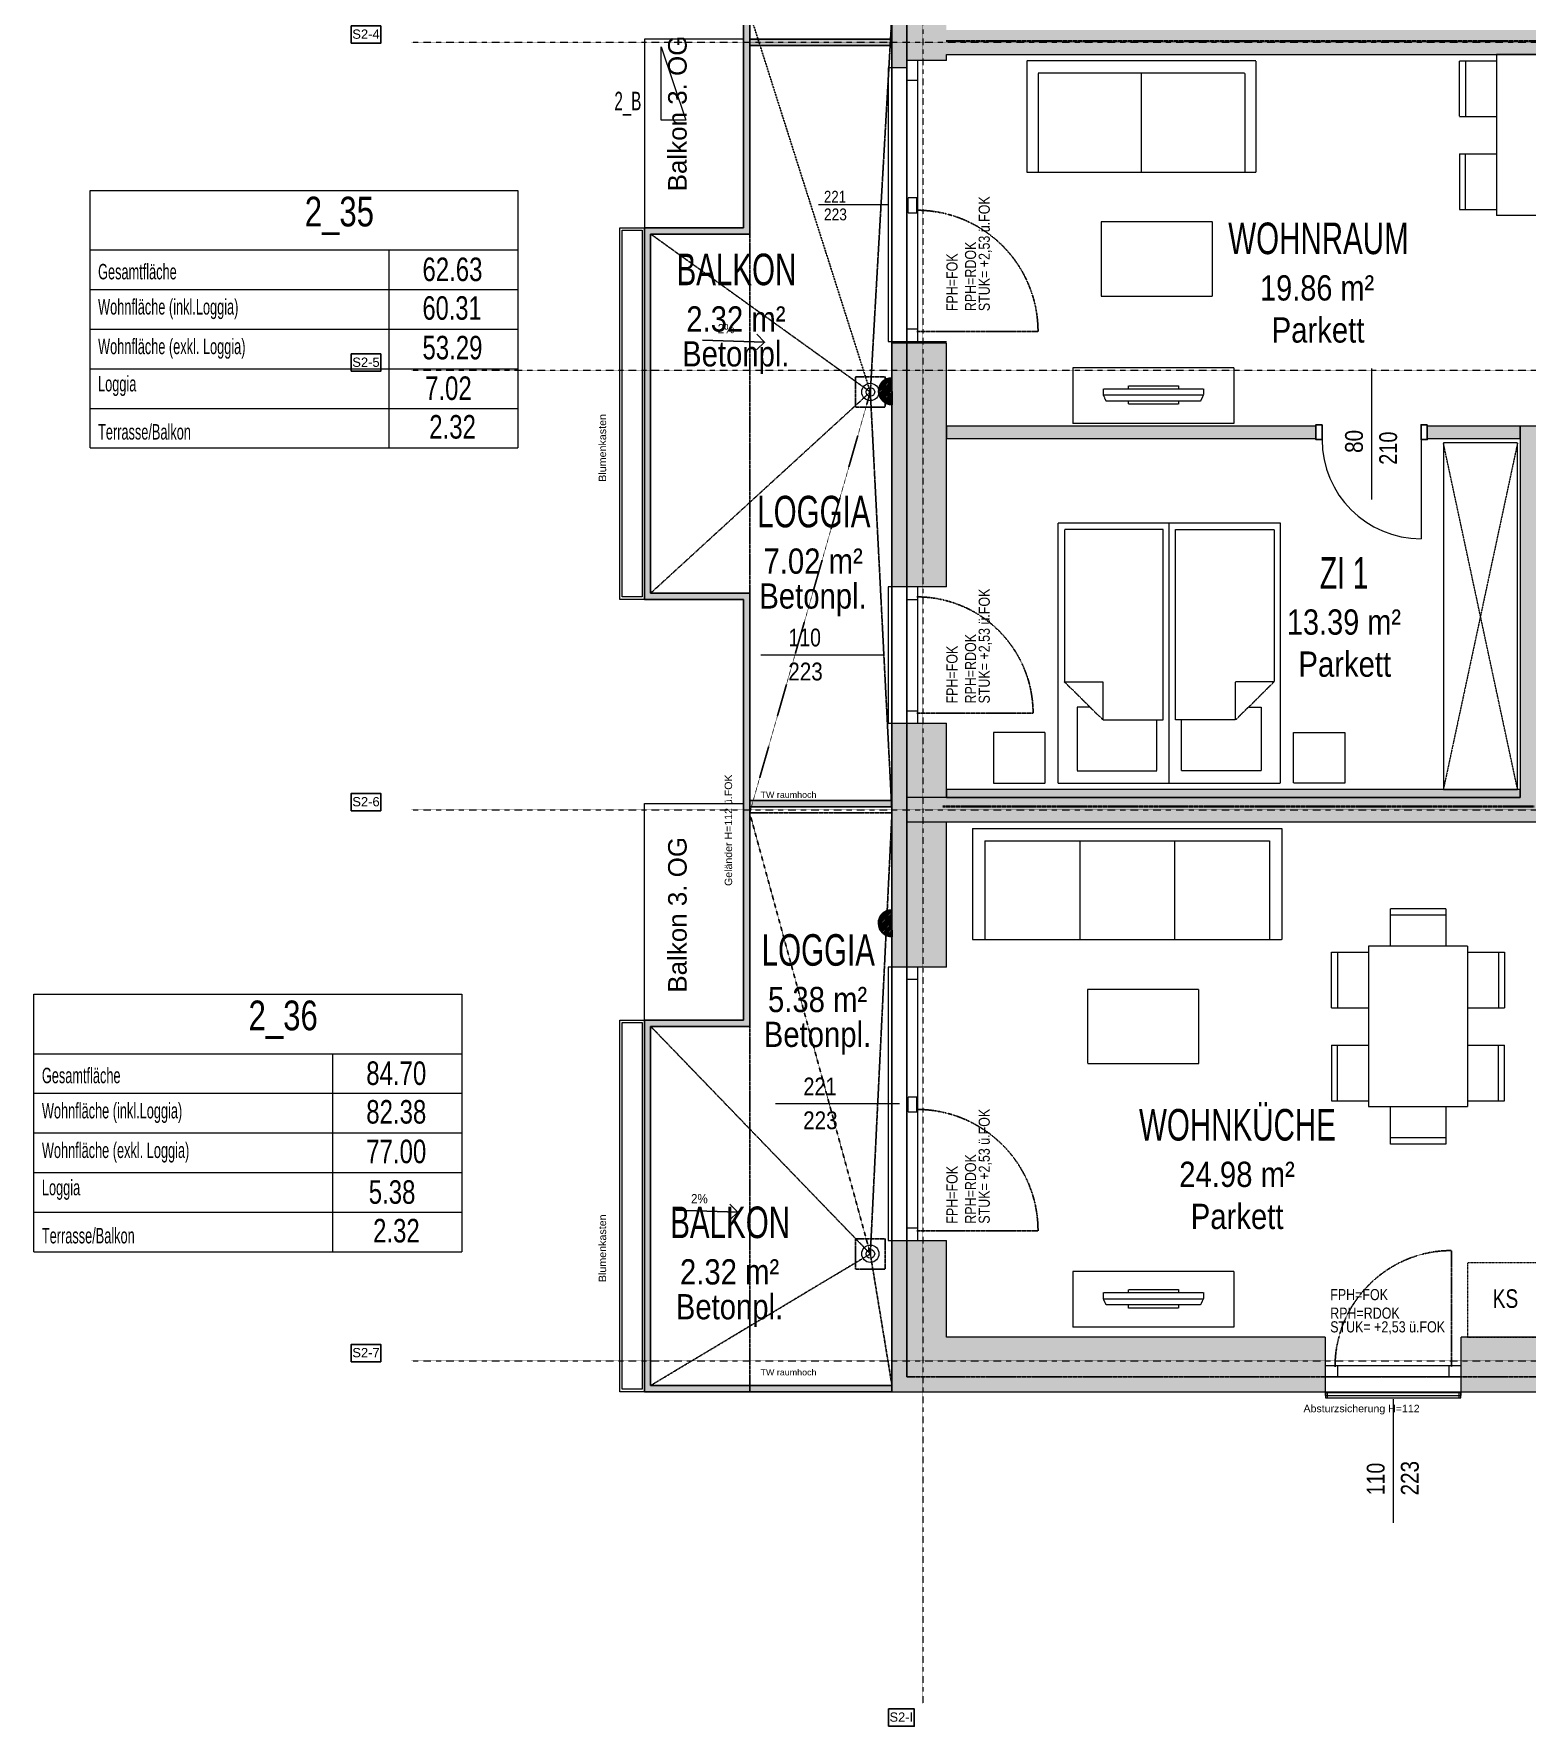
# Model space of a CAD drawing. Header units: millimetres. Extents: x -6934 to 80071, y -6018 to 26687.
# Drawn here: x -6934 to 5132, y -2702 to 10968 of the extents above; entities that cross this region are included whole.
import ezdxf
from ezdxf.enums import TextEntityAlignment as Align

# ---------------------------------------------------------------- set-up
doc = ezdxf.new("R2010")
doc.units = ezdxf.units.MM
for name, pattern in [('ALL_S18', [0.1, 0, -0.1]), ('AUSGEZOGEN', [0]), ('GETRENNT2_S10', [0.51, 0.25, -0.13, 0, -0.13]), ('PUNKT2_S9', [0.35, 0.15, -0.1, 0, -0.1]), ('STRICHLINIE2_S3', [0.25, 0.15, -0.1]), ('STRICHLINIE_S4', [0.33, 0.25, -0.08]), ('STRICHPUNKT2_S5', [0.48, 0.35, -0.13]), ('VERDECKT2_S2', [0.18, 0.1, -0.08])]:
    doc.linetypes.add(name, pattern=pattern)
for name, color, linetype, lineweight in [('Achsen', 30, 'STRICHPUNKT2_S5', 20), ('Allgemein01', 7, 'AUSGEZOGEN', 13), ('Balkon', 7, 'AUSGEZOGEN', 13), ('Beschriftung Fenster-Tür', 7, 'AUSGEZOGEN', 13), ('Bodenfläche', 7, 'AUSGEZOGEN', 13), ('Decke', 7, 'AUSGEZOGEN', 25), ('Dämmung', 7, 'AUSGEZOGEN', 13), ('Entwässerung', 7, 'AUSGEZOGEN', 13), ('Geländer_ Handlauf', 7, 'AUSGEZOGEN', 13), ('Parapethöhe 1_100', 7, 'AUSGEZOGEN', 13), ('Parapethöhe 1_50', 7, 'AUSGEZOGEN', 13), ('Raum-Beschriftung', 7, 'AUSGEZOGEN', 13), ('Raum-Top-Beschriftung', 7, 'AUSGEZOGEN', 13), ('Sanitär', 5, 'AUSGEZOGEN', 13), ('Schnittführung_ -körper', 7, 'GETRENNT2_S10', 50), ('Text 1_50', 7, 'AUSGEZOGEN', 13), ('Türen', 7, 'AUSGEZOGEN', 13), ('Wand Beton tragend', 253, 'AUSGEZOGEN', 35), ('Wand Trockenbau', 7, 'AUSGEZOGEN', 13)]:
    doc.layers.add(name, color=color, linetype=linetype, lineweight=lineweight)
doc.layers.add('E_Beleuchtungstyp', color=32, linetype='Continuous', true_color=0xd05d0b)
doc.layers.add('ET_LEGENDE - Wohnung$0$810_AV_LE____T', color=30, linetype='Continuous', true_color=0xff870f)
doc.layers.add('Feuerwehr', color=1, linetype='ALL_S18')
doc.layers.add('Möblierung AG', color=8, linetype='AUSGEZOGEN')
doc.styles.add('ARIAL', font='arial.ttf')
doc.styles.add('ET_LEGENDE - Wohnung$0$ROMANS', font='romans.shx', dxfattribs={"width": 0.6})
doc.styles.add('Manrope', font='')
doc.styles.get('Manrope').set_extended_font_data('Manrope')

# ---------------------------------------------------------------- blocks, each defined once
blk = doc.blocks.new('*U110')
h = blk.add_hatch()
h.set_pattern_fill('ANSI31', color=256, scale=5, style=0)
edge = h.paths.add_edge_path()
edge.add_arc((0, 0), 181, 0, 180)
edge.add_line((-181, 0), (181, 0))
at = {"color": 7}
for p, q in [((0, 181), (-181, 0)), ((181, 0), (-181, 0)), ((0, 181), (181, 0))]:
    blk.add_line(p, q, dxfattribs=at)
blk.add_line((0, 0), (0, 0))
blk.add_arc((0, 0), 181, 0, 180, dxfattribs=at)
at = {"style": 'ET_LEGENDE - Wohnung$0$ROMANS', "width": 0.6, "flags": 1}
for tag, p in [('RAUMBUCHNUMMER', (1420, 2381)), ('ANLAGE', (1420, 2231))]:
    blk.add_attdef(tag, text='', height=100, dxfattribs=at).set_placement(p, align=Align.MIDDLE)
for tag, p in [('TEILANLAGE_NR', (1420, 2081)), ('KOMPONENTE_NR', (1420, 1781)), ('KOMPONENTE', (1420, 1931)), ('BEZEICHNUNG', (1420, 1631)), ('HERSTELLER', (1420, 1331)), ('TYP', (1420, 1481)), ('MODEL', (1420, 1181)), ('LEISTUNG_MAX', (1420, 1031)), ('SPEZIFISCH_1', (1420, 881)), ('SPEZIFISCH_2', (1420, 731)), ('SPEZIFISCH_3', (1420, 581)), ('SPEZIFISCH_4', (1420, 431)), ('SPEZIFISCH_5', (1420, 281)), ('GEWERKE_CODE', (1420, 131)), ('LV_POS', (1420, -19)), ('ZAEHLER', (1420, -169)), ('PLATZHALTER_1', (1420, -319)), ('PLATZHALTER_2', (1420, -469)), ('PLATZHALTER_3', (1420, -619)), ('ET_SPEZIFISCH_1', (1420, -919)), ('JOBLISTE_VDMA', (1420, -769)), ('ET_SPEZIFISCH_2', (1420, -1069)), ('ET_SPEZIFISCH_3', (1420, -1219)), ('ET_SPEZIFISCH_4', (1420, -1369)), ('ET_SPEZIFISCH_5', (1420, -1519)), ('ET_SPEZIFISCH_6', (1420, -1669)), ('ET_SPEZIFISCH_7', (1420, -1819))]:
    blk.add_attdef(tag, text='', height=100, dxfattribs=at).set_placement(p, align=Align.MIDDLE_CENTER)
at = {"layer": 'ET_LEGENDE - Wohnung$0$810_AV_LE____T', "style": 'ET_LEGENDE - Wohnung$0$ROMANS', "width": 0.6}
blk.add_attdef('NAME', text='', height=100, dxfattribs=at).set_placement((0, 181), align=Align.BOTTOM_CENTER)
blk = doc.blocks.new('*U103')
h = blk.add_hatch()
h.set_pattern_fill('ANSI31', color=256, scale=5, style=0)
edge = h.paths.add_edge_path()
edge.add_arc((0, 0), 181, 0, 180)
edge.add_line((-181, 0), (181, 0))
at = {"color": 7}
for p, q in [((0, 181), (-181, 0)), ((181, 0), (-181, 0)), ((0, 181), (181, 0))]:
    blk.add_line(p, q, dxfattribs=at)
blk.add_line((0, 0), (0, 0))
blk.add_arc((0, 0), 181, 0, 180, dxfattribs=at)
at = {"style": 'ET_LEGENDE - Wohnung$0$ROMANS', "width": 0.6, "flags": 1}
for tag, p in [('RAUMBUCHNUMMER', (1420, 2381)), ('ANLAGE', (1420, 2231))]:
    blk.add_attdef(tag, text='', height=100, dxfattribs=at).set_placement(p, align=Align.MIDDLE)
for tag, p in [('TEILANLAGE_NR', (1420, 2081)), ('KOMPONENTE_NR', (1420, 1781)), ('KOMPONENTE', (1420, 1931)), ('BEZEICHNUNG', (1420, 1631)), ('HERSTELLER', (1420, 1331)), ('TYP', (1420, 1481)), ('MODEL', (1420, 1181)), ('LEISTUNG_MAX', (1420, 1031)), ('SPEZIFISCH_1', (1420, 881)), ('SPEZIFISCH_2', (1420, 731)), ('SPEZIFISCH_3', (1420, 581)), ('SPEZIFISCH_4', (1420, 431)), ('SPEZIFISCH_5', (1420, 281)), ('GEWERKE_CODE', (1420, 131)), ('LV_POS', (1420, -19)), ('ZAEHLER', (1420, -169)), ('PLATZHALTER_1', (1420, -319)), ('PLATZHALTER_2', (1420, -469)), ('PLATZHALTER_3', (1420, -619)), ('ET_SPEZIFISCH_1', (1420, -919)), ('JOBLISTE_VDMA', (1420, -769)), ('ET_SPEZIFISCH_2', (1420, -1069)), ('ET_SPEZIFISCH_3', (1420, -1219)), ('ET_SPEZIFISCH_4', (1420, -1369)), ('ET_SPEZIFISCH_5', (1420, -1519)), ('ET_SPEZIFISCH_6', (1420, -1669)), ('ET_SPEZIFISCH_7', (1420, -1819))]:
    blk.add_attdef(tag, text='', height=100, dxfattribs=at).set_placement(p, align=Align.MIDDLE_CENTER)
at = {"layer": 'ET_LEGENDE - Wohnung$0$810_AV_LE____T', "style": 'ET_LEGENDE - Wohnung$0$ROMANS', "width": 0.6}
blk.add_attdef('NAME', text='', height=100, dxfattribs=at).set_placement((0, 181), align=Align.BOTTOM_CENTER)

msp = doc.modelspace()

# ---------------------------------------------------------------- hatches: boundary and pattern name
at = {"layer": 'Geländer_ Handlauf', "linetype": 'AUSGEZOGEN', "lineweight": 13, "transparency": 33554687}
for color, points in [(255, [(-1200, 12850), (-1200, 9400), (-1150, 9400), (-1150, 12850)]), (250, [(0, 10925), (-1150, 10925), (-1150, 10875), (0, 10875)]), (255, [(-1200, 9401), (-2000, 9401), (-2000, 9351), (-1150, 9351), (-1150, 9400), (-1200, 9400)]), (255, [(-2000, 9351), (-2000, 6450), (-1950, 6450), (-1950, 9351)]), (255, [(-2000, 6400), (-1200, 6400), (-1200, 6450), (-2000, 6450)]), (255, [(-1200, 6450), (-1200, 3001), (-1150, 3001), (-1150, 6450)]), (250, [(0, 4775), (-1150, 4775), (-1150, 4725), (0, 4725)]), (255, [(-2000, 3001), (-2000, 50), (-1950, 50), (-1950, 3001)]), (255, [(-1150, 3001), (-1950, 3001), (-1950, 2951), (-1150, 2951)]), (255, [(-2000, 0), (-1150, 0), (-1150, 50), (-2000, 50)]), (250, [(0, 50), (-1150, 50), (-1150, 0), (0, 0)])]:
    msp.add_hatch(color=color, dxfattribs=at).paths.add_polyline_path(points)
at = {"layer": 'Wand Beton tragend', "linetype": 'AUSGEZOGEN', "lineweight": 13, "transparency": 33554687}
for color, points in [(202, [(120, 10693), (120, 11193), (0, 11193), (0, 10693)]), (94, [(440, 10753), (440, 11133), (120, 11133), (120, 10753)]), (94, [(440, 10800), (11650, 10800), (11650, 11000), (440, 11000)]), (94, [(5075, 7800), (5075, 4800), (5275, 4800), (5275, 7800)]), (94, [(120, 4600), (5275, 4600), (5275, 4800), (120, 4800)])]:
    msp.add_hatch(color=color, dxfattribs=at).paths.add_polyline_path(points)
at = {"layer": 'Wand Beton tragend', "linetype": 'AUSGEZOGEN', "lineweight": 13, "true_color": 0xe92222, "transparency": 33554687}
h = msp.add_hatch(color=22, dxfattribs=at)
h.paths.add_polyline_path([(440, 6500), (440, 8470), (0, 8470), (0, 6500)])
h.paths.add_polyline_path([(440, 4800), (440, 5400), (0, 5400), (0, 3430), (440, 3430), (440, 4600), (120, 4600), (120, 4800)])
h.paths.add_polyline_path([(440, 440), (440, 1220), (0, 1220), (0, 440)])
h = msp.add_hatch(color=22, dxfattribs=at)
h.paths.add_polyline_path([(3500, 440), (0, 440), (0, 0), (3500, 0)])
h.paths.add_polyline_path([(7200, 0), (7200, 440), (4600, 440), (4600, 0)])
h.paths.add_polyline_path([(11120, 0), (11120, 440), (8300, 440), (8300, 0)])
h.paths.add_polyline_path([(14660, 440), (13580, 440), (13580, 0), (14660, 0)])
at = {"layer": 'Wand Trockenbau', "linetype": 'AUSGEZOGEN', "lineweight": 13, "transparency": 33554687}
h = msp.add_hatch(color=30, dxfattribs=at)
h.paths.add_polyline_path([(440, 7700), (3425, 7700), (3425, 7800), (440, 7800)])
h.paths.add_polyline_path([(5075, 7800), (4325, 7800), (4325, 7700), (5075, 7700)])
msp.add_hatch(color=30, dxfattribs=at).paths.add_polyline_path([(440, 4800), (5075, 4800), (5075, 4865), (440, 4865)])

# ---------------------------------------------------------------- linework, layer by layer
at = {"layer": 'Achsen', "color": 8, "linetype": 'PUNKT2_S9', "lineweight": 13, "transparency": 33554687}
for p, q in [((250, 26379), (250, -2519)), ((-3882, 10900), (48404, 10900)), ((-3882, 8250), (48404, 8250)), ((-3882, 4700), (48404, 4700)), ((-3882, 250), (79970, 250))]:
    msp.add_line(p, q, dxfattribs=at)
at = {"layer": 'Achsen', "color": 8, "linetype": 'AUSGEZOGEN', "lineweight": -3, "transparency": 33554687}
for points in [[(-4369, 10892), (-4131, 10892), (-4131, 11032), (-4369, 11032), (-4369, 10892)], [(-4369, 8242), (-4131, 8242), (-4131, 8382), (-4369, 8382), (-4369, 8242)], [(-4369, 4692), (-4131, 4692), (-4131, 4832), (-4369, 4832), (-4369, 4692)], [(-4369, 242), (-4131, 242), (-4131, 382), (-4369, 382), (-4369, 242)], [(-28, -2702), (180, -2702), (180, -2562), (-28, -2562), (-28, -2702)]]:
    msp.add_lwpolyline(points, dxfattribs=at)
at = {"layer": 'Allgemein01', "color": 252, "linetype": 'AUSGEZOGEN', "lineweight": 5, "transparency": 33554687}
for p, q in [((-1200, 10925), (-2000, 10925)), ((-2000, 10925), (-2000, 9400)), ((-2000, 3001), (-1999, 4750)), ((-1999, 4750), (-1200, 4750))]:
    msp.add_line(p, q, dxfattribs=at)
at = {"layer": 'Allgemein01', "color": 7, "linetype": 'AUSGEZOGEN', "lineweight": 5, "transparency": 33554687}
for points in [[(-2200, 9401), (-2000, 9401), (-2000, 6400), (-2200, 6400), (-2200, 9401)], [(-2180, 9381), (-2020, 9381), (-2020, 6420), (-2180, 6420), (-2180, 9381)], [(-2200, 3001), (-2000, 3001), (-2000, 0), (-2200, 0), (-2200, 3001)], [(-2180, 2981), (-2020, 2981), (-2020, 20), (-2180, 20), (-2180, 2981)]]:
    msp.add_lwpolyline(points, dxfattribs=at)
at = {"layer": 'Balkon', "color": 7, "linetype": 'VERDECKT2_S2', "lineweight": -3, "transparency": 33554687}
for p, q in [((120, 120), (120, 24080)), ((-1149, 11134), (-1150, 9351)), ((-175, 8075), (-1149, 11134)), ((0, 11134), (-175, 8075)), ((0, 10874), (0, 11134)), ((0, 10874), (0, 10874)), ((0, 10874), (0, 50)), ((-1150, 9351), (-1950, 9351)), ((-1950, 9351), (-1950, 6450)), ((-175, 8075), (-1950, 9351)), ((-175, 8075), (-1950, 6450)), ((-1150, 4676), (-175, 8075)), ((-295, 7952), (-295, 8197)), ((-295, 8197), (-55, 8197)), ((-175, 8075), (0, 4676)), ((-55, 8197), (-55, 7952)), ((-55, 7952), (-295, 7952)), ((-1950, 6450), (-1150, 6450)), ((-1150, 2951), (-1150, 6450)), ((-1150, 4676), (0, 4676)), ((-175, 1113), (-1150, 4676)), ((-175, 1113), (0, 4676)), ((-1950, 50), (-1950, 2951)), ((-1950, 2951), (-1150, 2951)), ((-1950, 2951), (-175, 1113)), ((-295, 991), (-295, 1236)), ((-295, 1236), (-55, 1236)), ((-55, 1236), (-55, 991)), ((-175, 1113), (-1950, 50)), ((-175, 1113), (0, 50)), ((-55, 991), (-295, 991)), ((0, 50), (-1950, 50))]:
    msp.add_line(p, q, dxfattribs=at)
at = {"layer": 'Balkon', "color": 7, "linetype": 'AUSGEZOGEN', "lineweight": -3, "transparency": 33554687}
for p, q in [((-1530, 8494), (-1030, 8477)), ((-1746, 1466), (-1247, 1449))]:
    msp.add_line(p, q, dxfattribs=at)
for points in [[(-1095, 8415), (-1030, 8477), (-1093, 8542)], [(-1312, 1386), (-1247, 1449), (-1309, 1514)]]:
    msp.add_lwpolyline(points, dxfattribs=at)
at = {"layer": 'Beschriftung Fenster-Tür', "color": 7, "linetype": 'AUSGEZOGEN', "lineweight": 5, "transparency": 33554687}
msp.add_line((-30, 9588), (-595, 9588), dxfattribs=at)
at = {"layer": 'Beschriftung Fenster-Tür', "color": 7, "linetype": 'AUSGEZOGEN', "lineweight": 9, "transparency": 33554687}
for p, q in [((3875, 8265), (3875, 7207)), ((-60, 5950), (-1060, 5950)), ((60, 2325), (-940, 2325)), ((4050, -60), (4050, -1060))]:
    msp.add_line(p, q, dxfattribs=at)
at = {"layer": 'Decke', "color": 7, "linetype": 'VERDECKT2_S2', "lineweight": -3, "transparency": 33554687}
for p, q in [((120, 24080), (120, 120)), ((0, 10925), (0, 17030)), ((-1150, 12850), (-1149, 10924)), ((-1150, 10875), (-1150, 4775)), ((0, 10875), (-1150, 10875)), ((-1149, 10924), (0, 10925)), ((0, 4775), (0, 10875)), ((-1150, 4775), (0, 4775)), ((-1150, 4725), (-1150, 50)), ((0, 4725), (-1150, 4725)), ((0, 50), (0, 4725)), ((-1150, 50), (0, 50)), ((120, 120), (14980, 120))]:
    msp.add_line(p, q, dxfattribs=at)
at = {"layer": 'Dämmung', "color": 7, "linetype": 'AUSGEZOGEN', "lineweight": 9, "transparency": 33554687}
for p, q in [((0, 10693), (0, 8483)), ((0, 8483), (440, 8483)), ((0, 6500), (0, 5400)), ((0, 3430), (0, 1220)), ((3500, 0), (4600, 0))]:
    msp.add_line(p, q, dxfattribs=at)
at = {"layer": 'Entwässerung', "color": 7, "linetype": 'VERDECKT2_S2', "lineweight": 5, "transparency": 33554687}
msp.add_line((-1110, 4676), (-930, 4676), dxfattribs=at)
at = {"layer": 'Entwässerung', "color": 7, "linetype": 'AUSGEZOGEN', "lineweight": 9, "transparency": 33554687}
for centre, radius in [((-175, 8075), 70), ((-175, 8075), 35), ((-175, 1114), 70), ((-175, 1114), 35)]:
    msp.add_circle(centre, radius, dxfattribs=at)
at = {"layer": 'Feuerwehr', "color": 31, "linetype": 'VERDECKT2_S2', "lineweight": 35, "transparency": 33554687}
for p, q in [((439, 10908), (11739, 10908)), ((5189, 4727), (409, 4727))]:
    msp.add_line(p, q, dxfattribs=at)
at = {"layer": 'Geländer_ Handlauf', "color": 7, "linetype": 'AUSGEZOGEN', "lineweight": -3, "transparency": 33554687}
for p, q in [((-1150, 9351), (-1150, 12850)), ((-1200, 12800), (-1200, 9401)), ((0, 10925), (-1150, 10925)), ((-1150, 10875), (0, 10875)), ((0, 10875), (0, 10925)), ((-1200, 9401), (-2000, 9401)), ((-2000, 9401), (-2000, 6400)), ((-1950, 9351), (-1150, 9351)), ((-1950, 6450), (-1950, 9351)), ((-1150, 6450), (-1950, 6450)), ((-1150, 2951), (-1150, 6450)), ((-2000, 6400), (-1200, 6400)), ((-1200, 6400), (-1200, 3001)), ((0, 4775), (-1150, 4775)), ((-1150, 4725), (0, 4725)), ((0, 4725), (0, 4775)), ((-2000, 3001), (-2000, 0)), ((-1200, 3001), (-2000, 3001)), ((-1950, 2951), (-1150, 2951)), ((-1950, 50), (-1950, 2951)), ((-2000, 0), (0, 0)), ((0, 50), (-1950, 50)), ((-1150, 50), (-1150, 0)), ((0, 0), (0, 50))]:
    msp.add_line(p, q, dxfattribs=at)
at = {"layer": 'Geländer_ Handlauf', "color": 7, "linetype": 'AUSGEZOGEN', "lineweight": 5, "transparency": 33554687}
for p, q in [((3502, -10), (3502, -50)), ((4596, -10), (3502, -10)), ((3502, -50), (4596, -50)), ((3518, -50), (3518, -10)), ((4580, -10), (4580, -50)), ((4596, -50), (4596, -10))]:
    msp.add_line(p, q, dxfattribs=at)
at = {"layer": 'Möblierung AG', "color": 8, "linetype": 'STRICHLINIE_S4', "lineweight": 9, "transparency": 33554687}
for p, q in [((5685, 10800), (4885, 10800)), ((4885, 10800), (4885, 9500)), ((2940, 10750), (1090, 10750)), ((1090, 10750), (1090, 9850)), ((2940, 10750), (2940, 9850)), ((4585, 10300), (4585, 10750)), ((4585, 10750), (4885, 10750)), ((4635, 10750), (4635, 10300)), ((1181, 10650), (1181, 9850)), ((2850, 10650), (1181, 10650)), ((2015, 9850), (2015, 10650)), ((2850, 10650), (2850, 9850)), ((4585, 10300), (4885, 10300)), ((4585, 10000), (4585, 9550)), ((4585, 10000), (4885, 10000)), ((4635, 9550), (4635, 10000)), ((1090, 9850), (2940, 9850)), ((1690, 9450), (1690, 8850)), ((2590, 9450), (1690, 9450)), ((2590, 8850), (2590, 9450)), ((4585, 9550), (4885, 9550)), ((5685, 9500), (4885, 9500)), ((1690, 8850), (2590, 8850)), ((2762, 8270), (1462, 8270)), ((1462, 8270), (1462, 7820)), ((2762, 8270), (2762, 7820)), ((1708, 8101), (2516, 8101)), ((1708, 8051), (1708, 8101)), ((1910, 8126), (2314, 8126)), ((1910, 8101), (1910, 8126)), ((2314, 8126), (2314, 8101)), ((2516, 8101), (2516, 8051)), ((1732, 8001), (1708, 8051)), ((1708, 8051), (2516, 8051)), ((2492, 8001), (1732, 8001)), ((1910, 7976), (1910, 8001)), ((2314, 7976), (1910, 7976)), ((2314, 8001), (2314, 7976)), ((2516, 8051), (2492, 8001)), ((2762, 7820), (1462, 7820)), ((5055, 7665), (4455, 7665)), ((4455, 7665), (4455, 4865)), ((5055, 7665), (4455, 4865)), ((5055, 4865), (4455, 7665)), ((5055, 4865), (5055, 7665)), ((1340, 7015), (1340, 4915)), ((3140, 7015), (1340, 7015)), ((2240, 4915), (2240, 7015)), ((3140, 4915), (3140, 7015)), ((1393, 6964), (1393, 5734)), ((2190, 6964), (1393, 6964)), ((2190, 5426), (2190, 6964)), ((2290, 5426), (2290, 6964)), ((2290, 6964), (3088, 6964)), ((3088, 6964), (3088, 5734)), ((1705, 5426), (1393, 5734)), ((1393, 5734), (1705, 5734)), ((1705, 5426), (1705, 5734)), ((2776, 5426), (3088, 5734)), ((2776, 5426), (2776, 5734)), ((3088, 5734), (2776, 5734)), ((1497, 5529), (1497, 5016)), ((1601, 5529), (1497, 5529)), ((2880, 5529), (2984, 5529)), ((2984, 5529), (2984, 5016)), ((1705, 5426), (2190, 5426)), ((2140, 5016), (2140, 5426)), ((2776, 5426), (2290, 5426)), ((2340, 5016), (2340, 5426)), ((1237, 5325), (821, 5325)), ((821, 5325), (821, 4915)), ((1237, 4915), (1237, 5325)), ((3244, 4915), (3244, 5325)), ((3244, 5325), (3660, 5325)), ((3660, 5325), (3660, 4915)), ((1497, 5016), (2140, 5016)), ((2984, 5016), (2340, 5016)), ((821, 4915), (1237, 4915)), ((1340, 4915), (3140, 4915)), ((3660, 4915), (3244, 4915)), ((4455, 4865), (5055, 4865)), ((650, 4550), (3150, 4550)), ((650, 4550), (650, 3650)), ((3150, 4550), (3150, 3650)), ((750, 4450), (750, 3650)), ((750, 4450), (3050, 4450)), ((1517, 4450), (1517, 3650)), ((2284, 4450), (2284, 3650)), ((3050, 4450), (3050, 3650)), ((4475, 3900), (4025, 3900)), ((4025, 3900), (4025, 3600)), ((4475, 3850), (4025, 3850)), ((4475, 3900), (4475, 3600)), ((3150, 3650), (650, 3650)), ((4650, 3600), (3850, 3600)), ((3850, 3600), (3850, 2300)), ((4650, 3600), (4650, 2300)), ((3550, 3100), (3550, 3550)), ((3550, 3550), (3850, 3550)), ((3600, 3550), (3600, 3100)), ((4650, 3550), (4950, 3550)), ((4900, 3550), (4900, 3100)), ((4950, 3550), (4950, 3100)), ((1579, 3250), (1579, 2650)), ((2479, 3250), (1579, 3250)), ((2479, 2650), (2479, 3250)), ((3550, 3100), (3850, 3100)), ((4650, 3100), (4950, 3100)), ((3550, 2800), (3550, 2350)), ((3550, 2800), (3850, 2800)), ((3600, 2350), (3600, 2800)), ((4650, 2800), (4950, 2800)), ((4900, 2350), (4900, 2800)), ((4950, 2350), (4950, 2800)), ((1579, 2650), (2479, 2650)), ((3550, 2350), (3850, 2350)), ((4650, 2350), (4950, 2350)), ((4650, 2300), (3850, 2300)), ((4025, 2300), (4025, 2000)), ((4475, 2300), (4475, 2000)), ((4475, 2050), (4025, 2050)), ((4475, 2000), (4025, 2000)), ((2762, 970), (1462, 970)), ((1462, 970), (1462, 520)), ((2762, 970), (2762, 520)), ((1910, 826), (2314, 826)), ((1910, 801), (1910, 826)), ((2314, 826), (2314, 801)), ((1708, 801), (2516, 801)), ((1708, 751), (1708, 801)), ((1732, 701), (1708, 751)), ((1708, 751), (2516, 751)), ((2492, 701), (1732, 701)), ((1910, 676), (1910, 701)), ((2314, 701), (2314, 676)), ((2516, 751), (2492, 701)), ((2516, 801), (2516, 751)), ((2314, 676), (1910, 676)), ((2762, 520), (1462, 520))]:
    msp.add_line(p, q, dxfattribs=at)
at = {"layer": 'Raum-Top-Beschriftung', "color": 251, "linetype": 'AUSGEZOGEN', "lineweight": 9, "transparency": 33554687}
for p, q in [((-6480, 9703), (-3023, 9703)), ((-6480, 7623), (-6480, 9703)), ((-3023, 9703), (-3023, 7623)), ((-6480, 9223), (-3023, 9223)), ((-4067, 9223), (-4067, 7623)), ((-6480, 8903), (-3023, 8903)), ((-6480, 8583), (-3023, 8583)), ((-6480, 8263), (-3023, 8263)), ((-6480, 7943), (-3023, 7943)), ((-6480, 7623), (-3023, 7623)), ((-6934, 3210), (-3477, 3210)), ((-6934, 1130), (-6934, 3210)), ((-3477, 3210), (-3477, 1130)), ((-6934, 2730), (-3477, 2730)), ((-4521, 2730), (-4521, 1130)), ((-6934, 2410), (-3477, 2410)), ((-6934, 2090), (-3477, 2090)), ((-6934, 1770), (-3477, 1770)), ((-6934, 1450), (-3477, 1450)), ((-6934, 1130), (-3477, 1130))]:
    msp.add_line(p, q, dxfattribs=at)
at = {"layer": 'Sanitär', "color": 8, "linetype": 'STRICHLINIE2_S3', "lineweight": 9, "transparency": 33554687}
for p, q in [((5850, 1040), (4650, 1040)), ((4650, 1040), (4650, 440)), ((4650, 440), (6450, 440))]:
    msp.add_line(p, q, dxfattribs=at)
at = {"layer": 'Schnittführung_ -körper', "color": 59, "linetype": 'AUSGEZOGEN', "lineweight": 9, "transparency": 33554687}
msp.add_lwpolyline([(-1865, 10271), (-1865, 10862), (-1667, 10271), (-1865, 10271)], dxfattribs=at)
at = {"layer": 'Türen', "color": 7, "linetype": 'AUSGEZOGEN', "lineweight": 5, "transparency": 33554687}
msp.add_line((4275, 7690), (4275, 6890), dxfattribs=at)
at = {"layer": 'Türen', "color": 7, "linetype": 'AUSGEZOGEN', "lineweight": -3, "transparency": 33554687}
for points in [[(3475, 7810), (3425, 7810), (3425, 7690), (3475, 7690), (3475, 7810)], [(4325, 7810), (4275, 7810), (4275, 7690), (4325, 7690), (4325, 7810)]]:
    msp.add_lwpolyline(points, dxfattribs=at)
at = {"layer": 'Türen', "color": 7, "linetype": 'AUSGEZOGEN', "lineweight": 5, "transparency": 33554687}
msp.add_arc((4275, 7690), 800, 180, 270, dxfattribs=at)
at = {"layer": 'Wand Beton tragend', "color": 7, "linetype": 'AUSGEZOGEN', "lineweight": 18, "transparency": 33554687}
for p, q in [((0, 11193), (0, 10693)), ((120, 10693), (120, 11193)), ((440, 10800), (11650, 10800)), ((440, 10753), (440, 10800)), ((120, 10693), (0, 10693)), ((440, 10753), (120, 10753)), ((440, 8470), (0, 8470)), ((0, 8470), (0, 6500)), ((440, 6500), (440, 8470)), ((5075, 7800), (5075, 4800)), ((8925, 7800), (5075, 7800)), ((440, 6500), (0, 6500)), ((0, 5400), (440, 5400)), ((0, 5400), (0, 3430)), ((440, 4800), (440, 5400)), ((5075, 4800), (120, 4800)), ((120, 4600), (120, 4800)), ((6385, 4600), (120, 4600)), ((440, 3430), (440, 4600)), ((440, 3430), (0, 3430)), ((0, 1220), (440, 1220)), ((0, 1220), (0, 0)), ((440, 440), (440, 1220)), ((3500, 440), (440, 440)), ((3500, 440), (3500, 0)), ((4600, 0), (4600, 440)), ((7200, 440), (4600, 440)), ((0, 0), (3500, 0)), ((4600, 0), (7200, 0))]:
    msp.add_line(p, q, dxfattribs=at)
at = {"layer": 'Wand Beton tragend', "color": 5, "linetype": 'PUNKT2_S9', "lineweight": 18, "transparency": 33554687}
for p, q in [((120, 10753), (120, 8483)), ((210, 10753), (120, 10753)), ((210, 8483), (210, 10753)), ((120, 8483), (210, 8483)), ((120, 6500), (120, 5400)), ((210, 6500), (120, 6500)), ((210, 5400), (210, 6500)), ((120, 5400), (210, 5400)), ((120, 3430), (120, 1220)), ((210, 3430), (120, 3430)), ((210, 1220), (210, 3430)), ((120, 1220), (210, 1220))]:
    msp.add_line(p, q, dxfattribs=at)
at = {"layer": 'Wand Beton tragend', "color": 7, "linetype": 'VERDECKT2_S2', "lineweight": -3, "transparency": 33554687}
for p, q in [((200, 8563), (1180, 8563)), ((200, 5480), (1140, 5480)), ((200, 1300), (1180, 1300)), ((4520, 200), (4520, 1140))]:
    msp.add_line(p, q, dxfattribs=at)
at = {"layer": 'Wand Beton tragend', "color": 5, "linetype": 'PUNKT2_S9', "lineweight": 9, "transparency": 33554687}
for p, q in [((4600, 210), (3500, 210)), ((3500, 210), (3500, 120)), ((4600, 120), (4600, 210)), ((3500, 120), (4600, 120))]:
    msp.add_line(p, q, dxfattribs=at)
at = {"layer": 'Wand Beton tragend', "color": 7, "linetype": 'AUSGEZOGEN', "lineweight": 13, "transparency": 33554687}
for points in [[(120, 10693), (-30, 10693), (-30, 8483), (210, 8483)], [(120, 8483), (120, 10753)], [(210, 10753), (120, 10753)], [(210, 8483), (210, 10753)], [(120, 10593), (210, 10593)], [(130, 9523), (130, 9643)], [(130, 9523), (200, 9523), (200, 9643), (130, 9643)], [(210, 8583), (120, 8583)], [(210, 6500), (-30, 6500), (-30, 5400), (210, 5400)], [(120, 6500), (120, 5400)], [(210, 5400), (210, 6500)], [(120, 6400), (210, 6400)], [(120, 5500), (210, 5500)], [(210, 3430), (-30, 3430), (-30, 1220), (210, 1220)], [(120, 3430), (120, 1220)], [(210, 1220), (210, 3430)], [(210, 3330), (120, 3330)], [(130, 2260), (130, 2380)], [(130, 2260), (200, 2260), (200, 2380), (130, 2380)], [(210, 1320), (120, 1320)], [(4600, 210), (3500, 210)], [(3500, 210), (3500, -30), (4600, -30), (4600, 210)], [(3600, 210), (3600, 120)], [(4500, 210), (4500, 120)], [(4600, 120), (3500, 120)]]:
    msp.add_lwpolyline(points, dxfattribs=at)
at = {"layer": 'Wand Beton tragend', "color": 7, "linetype": 'VERDECKT2_S2', "lineweight": -3, "transparency": 33554687}
for centre, radius, start, end in [((200, 8563), 980, 0, 90), ((200, 5480), 940, 0, 90), ((200, 1300), 980, 0, 90), ((4520, 200), 940, 90, 180)]:
    msp.add_arc(centre, radius, start, end, dxfattribs=at)
at = {"layer": 'Wand Trockenbau', "color": 7, "linetype": 'AUSGEZOGEN', "lineweight": 13, "transparency": 33554687}
for p, q in [((3425, 7800), (440, 7800)), ((440, 7800), (440, 7700)), ((3425, 7800), (3425, 7700)), ((4325, 7700), (4325, 7800)), ((5075, 7800), (4325, 7800)), ((5075, 7700), (5075, 7800)), ((440, 7700), (3425, 7700)), ((4325, 7700), (5075, 7700))]:
    msp.add_line(p, q, dxfattribs=at)
at = {"layer": 'Wand Trockenbau', "color": 7, "linetype": 'AUSGEZOGEN', "lineweight": 18, "transparency": 33554687}
for p, q in [((5075, 4865), (440, 4865)), ((440, 4865), (440, 4800)), ((440, 4800), (5075, 4800)), ((5075, 4800), (5075, 4865))]:
    msp.add_line(p, q, dxfattribs=at)

# ---------------------------------------------------------------- block references
at = {"layer": 'E_Beleuchtungstyp', "color": 42, "true_color": 0xdd8622, "xscale": -0.6, "yscale": 0.6, "zscale": 0.6, "rotation": 91.18199823762116}
for name, p in [('*U110', (0, 8081)), ('*U103', (-1, 3784))]:
    msp.add_blockref(name, p, dxfattribs=at)

# ---------------------------------------------------------------- texts
at = {"layer": 'Achsen', "color": 8, "linetype": 'AUSGEZOGEN', "lineweight": -3, "transparency": 33554687, "char_height": 75, "attachment_point": 7, "rotation": 0.0019, "style": 'ARIAL'}
for s, insert, width in [('\\W1.00;S2-4', (-4361, 10927), 258.62), ('\\W1.00;S2-5', (-4361, 8277), 258.62), ('\\W1.00;S2-6', (-4361, 4727), 258.63), ('\\W1.00;S2-7', (-4361, 277), 258.62), ('\\W0.99;S2-I', (-20, -2667), 229.43)]:
    msp.add_mtext(s, dxfattribs=dict(at, insert=insert, width=width))
at = {"layer": 'Balkon', "color": 7, "linetype": 'AUSGEZOGEN', "lineweight": -3, "transparency": 33554687, "char_height": 75, "width": 169.83, "attachment_point": 7, "rotation": 0.0002, "style": 'ARIAL'}
for insert in [(-1408, 8549), (-1624, 1521)]:
    msp.add_mtext('\\W0.89;2%', dxfattribs=dict(at, insert=insert))
at = {"layer": 'Beschriftung Fenster-Tür', "color": 7, "linetype": 'AUSGEZOGEN', "lineweight": -3, "transparency": 33554687, "attachment_point": 7, "style": 'ARIAL'}
for s, insert, char_height, width, rotation in [('\\W0.80;221', (-550, 9604), 96, 224.91, 0.0193), ('\\W0.83;223', (-550, 9460), 96, 226.18, 0.0193), ('\\W0.83;80', (3807, 7583), 144, 245.88, 90), ('\\W0.80;210', (4083, 7487), 144, 337.37, 90), ('\\W0.78;110', (-836, 6018), 144, 335.59, 360), ('\\W0.83;223', (-838, 5743), 144, 339.26, 360), ('\\W0.80;221', (-716, 2393), 144, 337.37, 360), ('\\W0.83;223', (-718, 2118), 144, 339.28, 360), ('\\W0.78;110', (3982, -836), 144, 335.6, 90), ('\\W0.83;223', (4258, -838), 144, 339.27, 90)]:
    msp.add_mtext(s, dxfattribs=dict(at, insert=insert, char_height=char_height, width=width, rotation=rotation))
at = {"layer": 'Bodenfläche', "color": 8, "linetype": 'AUSGEZOGEN', "lineweight": 13, "transparency": 33554687, "char_height": 204, "attachment_point": 7, "rotation": 360, "style": 'ARIAL'}
for s, insert, width in [('\\W0.83;Parkett', (3068, 8471), 837.08), ('\\W0.83;Betonpl.', (-1696, 8220), 956.06), ('\\W0.83;Betonpl.', (-1072, 6264), 956.06), ('\\W0.83;Parkett', (3284, 5772), 837.08), ('\\W0.83;Betonpl.', (-1036, 2723), 956.06), ('\\W0.83;Parkett', (2414, 1311), 837.07), ('\\W0.83;Betonpl.', (-1747, 523), 956.07)]:
    msp.add_mtext(s, dxfattribs=dict(at, insert=insert, width=width))
at = {"layer": 'Parapethöhe 1_100', "color": 7, "linetype": 'AUSGEZOGEN', "lineweight": -3, "transparency": 33554687, "attachment_point": 7, "style": 'ARIAL'}
for s, insert, char_height, width, rotation in [('\\W0.80;FPH=FOK', (531, 8728), 90, 502.75, 90.0042), ('\\W0.80;FPH=FOK', (531, 5559), 90, 502.74, 90.0042), ('\\W1.03;TW raumhoch', (-1062, 4796), 50, 476.16, 0.0006), ('\\W0.80;FPH=FOK', (531, 1357), 90, 502.74, 90.0042), ('\\W0.80;FPH=FOK', (3541, 738), 90, 502.74, 0.0042), ('\\W1.03;TW raumhoch', (-1062, 131), 50, 476.16, 0.0006)]:
    msp.add_mtext(s, dxfattribs=dict(at, insert=insert, char_height=char_height, width=width, rotation=rotation))
at = {"layer": 'Parapethöhe 1_50', "color": 7, "linetype": 'AUSGEZOGEN', "lineweight": -3, "transparency": 33554687, "char_height": 90, "attachment_point": 7, "style": 'ARIAL'}
for s, insert, width, rotation in [('\\W0.80;STUK= +2,53 ü.FOK', (807, 8728), 964.04, 90.0042), ('\\W0.80;RPH=RDOK', (681, 8728), 597.81, 90.0042), ('\\W0.80;STUK= +2,53 ü.FOK', (807, 5559), 964.03, 90.0042), ('\\W0.80;RPH=RDOK', (681, 5559), 597.8, 90.0042), ('\\W0.80;STUK= +2,53 ü.FOK', (807, 1357), 964.03, 90.0042), ('\\W0.80;RPH=RDOK', (681, 1357), 597.82, 90.0042), ('\\W0.80;STUK= +2,53 ü.FOK', (3541, 462), 964.03, 0.0042), ('\\W0.80;RPH=RDOK', (3541, 588), 597.81, 0.0042)]:
    msp.add_mtext(s, dxfattribs=dict(at, insert=insert, width=width, rotation=rotation))
at = {"layer": 'Raum-Beschriftung', "color": 8, "linetype": 'AUSGEZOGEN', "lineweight": 13, "transparency": 33554687, "attachment_point": 7, "rotation": 360, "style": 'ARIAL'}
for s, insert, char_height, width in [('\\W0.67;WOHNRAUM', (2717, 9185), 255, 1536.41), ('\\W0.67;BALKON', (-1741, 8934), 255, 1048.62), ('\\W0.82;19.86 m²', (2974, 8811), 204, 1020.61), ('\\W0.83;2.32 m²', (-1662, 8560), 204, 889.69), ('\\W0.67;LOGGIA', (-1089, 6978), 255, 995.61), ('\\W0.83;7.02 m²', (-1038, 6604), 204, 889.69), ('\\W0.64;ZI 1', (3457, 6486), 255, 490.97), ('\\W0.82;13.39 m²', (3191, 6112), 204, 1020.61), ('\\W0.67;LOGGIA', (-1053, 3437), 255, 995.6), ('\\W0.83;5.38 m²', (-1002, 3063), 204, 889.68), ('\\W0.67;WOHNKÜCHE', (1996, 2025), 255, 1668.6), ('\\W0.83;24.98 m²', (2321, 1651), 204, 1021.77), ('\\W0.67;BALKON', (-1792, 1237), 255, 1048.63), ('\\W0.83;2.32 m²', (-1713, 863), 204, 889.69)]:
    msp.add_mtext(s, dxfattribs=dict(at, insert=insert, char_height=char_height, width=width))
at = {"layer": 'Raum-Top-Beschriftung', "color": 8, "linetype": 'AUSGEZOGEN', "lineweight": 13, "transparency": 33554687, "attachment_point": 7, "rotation": 360, "style": 'ARIAL'}
for s, insert, char_height, width in [('\\W0.75;2_35', (-4745, 9343), 240, 648.86), ('\\W0.73;62.63', (-3794, 8968), 190, 559.01), ('\\W0.72;60.31', (-3794, 8656), 190, 557.51), ('\\W0.73;53.29', (-3794, 8336), 190, 559.01), ('\\W0.73;7.02', (-3773, 8008), 190, 450.18), ('\\W0.73;2.32', (-3739, 7696), 190, 450.18), ('\\W0.75;2_36', (-5199, 2850), 240, 648.86), ('\\W0.73;84.70', (-4248, 2475), 190, 559.01), ('\\W0.73;82.38', (-4248, 2163), 190, 559.01), ('\\W0.73;77.00', (-4248, 1843), 190, 559.01), ('\\W0.73;5.38', (-4228, 1515), 190, 450.19), ('\\W0.73;2.32', (-4193, 1203), 190, 450.19)]:
    msp.add_mtext(s, dxfattribs=dict(at, insert=insert, char_height=char_height, width=width))
at = {"layer": 'Raum-Top-Beschriftung', "color": 8, "linetype": 'AUSGEZOGEN', "lineweight": -3, "transparency": 33554687, "char_height": 125, "attachment_point": 7, "rotation": 360, "style": 'ARIAL'}
for s, insert, width in [('\\W0.59;Gesamtfläche', (-6415, 8983), 670.42), ('\\W0.59;Wohnfläche (inkl.Loggia)', (-6415, 8663), 1166.99), ('\\W0.59;Wohnfläche (exkl. Loggia)', (-6415, 8343), 1224.1), ('\\W0.59;Loggia', (-6415, 8042), 345.02), ('\\W0.59;Terrasse/Balkon', (-6415, 7689), 784.59), ('\\W0.59;Gesamtfläche', (-6869, 2490), 670.42), ('\\W0.59;Wohnfläche (inkl.Loggia)', (-6869, 2170), 1166.99), ('\\W0.59;Wohnfläche (exkl. Loggia)', (-6869, 1850), 1224.11), ('\\W0.59;Loggia', (-6869, 1549), 345.01), ('\\W0.59;Terrasse/Balkon', (-6869, 1196), 784.59)]:
    msp.add_mtext(s, dxfattribs=dict(at, insert=insert, width=width))
at = {"layer": 'Sanitär', "color": 8, "linetype": 'AUSGEZOGEN', "lineweight": -3, "transparency": 33554687, "insert": (4854, 675), "char_height": 150, "width": 251.68, "attachment_point": 7, "rotation": 0, "style": 'Manrope'}
msp.add_mtext('\\W0.77;KS', dxfattribs=at)
at = {"layer": 'Schnittführung_ -körper', "color": 59, "linetype": 'AUSGEZOGEN', "lineweight": -3, "transparency": 33554687, "insert": (-2243, 10307), "char_height": 150, "width": 356.63, "attachment_point": 7, "rotation": 359.9958}
msp.add_mtext('\\W0.61;2_B', dxfattribs=at)
at = {"layer": 'Text 1_50', "color": 8, "linetype": 'AUSGEZOGEN', "lineweight": -3, "transparency": 33554687, "attachment_point": 7, "style": 'ARIAL'}
for s, insert, char_height, width, rotation in [('\\W1.00;Balkon 3. OG', (-1657, 9696), 150, 1332.77, 90), ('\\W1.03;Blumenkasten', (-2309, 7350), 60, 576.37, 90.0006), ('\\W1.02;Geländer H=112 ü.FOK', (-1291, 4085), 60, 937.31, 90.0006), ('\\W1.00;Balkon 3. OG', (-1657, 3223), 150, 1332.77, 90), ('\\W1.03;Blumenkasten', (-2309, 885), 60, 576.37, 90.0006), ('\\W1.02;Absturzsicherung H=112', (3325, -184), 60, 975.66, 0.0006)]:
    msp.add_mtext(s, dxfattribs=dict(at, insert=insert, char_height=char_height, width=width, rotation=rotation))

doc.saveas('drawing.dxf')
